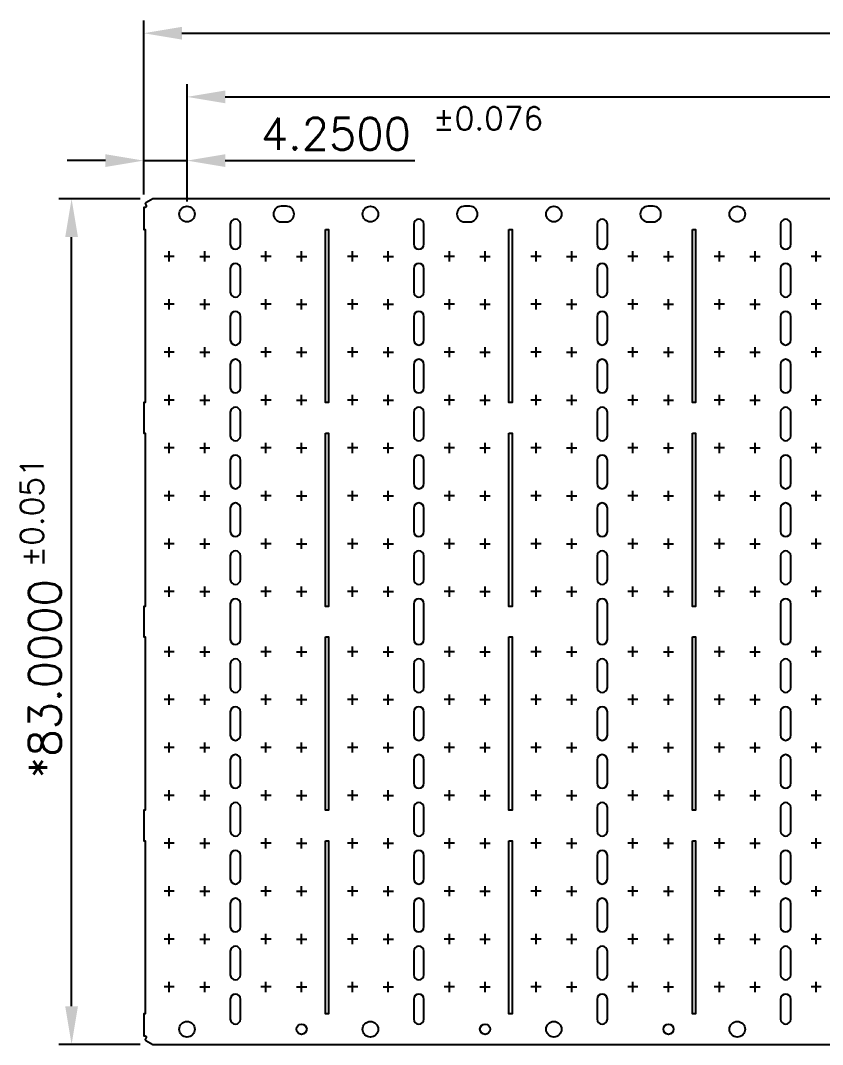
# Model space of a CAD drawing. Extents: x -367 to -120, y -452 to -104.
# Drawn here: x -367.5 to -304.5, y -445.4 to -365 of the extents above; entities that cross this region are included whole.
import ezdxf
from ezdxf.lldxf.tags import DXFTag

# ---------------------------------------------------------------- set-up
doc = ezdxf.new("R2010")
doc.units = 0
doc.header["$LTSCALE"] = 8
doc.header["$MEASUREMENT"] = 0
for name, color, linetype in [('CEN', 1, 'CENTER'), ('COIN-LINE', 4, 'CONTINUOUS'), ('DIM', 5, 'CONTINUOUS')]:
    doc.layers.add(name, color=color, linetype=linetype)
doc.styles.add('SIMPLEX', font='SIMPLEX', dxfattribs={"height": 2.5})
tags = doc.linetypes.add('CENTER', pattern=[2, 1.25, -0.25, 0.25, -0.25]).pattern_tags.tags
tags[10:11] = [DXFTag(74, 4), DXFTag(75, 0), DXFTag(340, '0'), DXFTag(46, 1.0), DXFTag(50, 0.0), DXFTag(44, 0.0), DXFTag(45, 0.0)]
tags[8:9] = [DXFTag(74, 4), DXFTag(75, 0), DXFTag(340, '0'), DXFTag(46, 1.0), DXFTag(50, 0.0), DXFTag(44, 0.0), DXFTag(45, 0.0)]
tags[6:7] = [DXFTag(74, 4), DXFTag(75, 0), DXFTag(340, '0'), DXFTag(46, 1.0), DXFTag(50, 0.0), DXFTag(44, 0.0), DXFTag(45, 0.0)]
tags[4:5] = [DXFTag(74, 4), DXFTag(75, 0), DXFTag(340, '0'), DXFTag(46, 1.0), DXFTag(50, 0.0), DXFTag(44, 0.0), DXFTag(45, 0.0)]

msp = doc.modelspace()

# ---------------------------------------------------------------- linework, layer by layer
at = {"layer": 'CEN'}
for p, q in [((-355.816, -383.941), (-355.816, -383.141)), ((-353.016, -383.941), (-353.016, -383.141)), ((-348.216, -383.941), (-348.216, -383.141)), ((-345.416, -383.941), (-345.416, -383.141)), ((-341.416, -383.941), (-341.416, -383.141)), ((-338.616, -383.941), (-338.616, -383.141)), ((-333.816, -383.941), (-333.816, -383.141)), ((-331.016, -383.941), (-331.016, -383.141)), ((-327.016, -383.941), (-327.016, -383.141)), ((-324.216, -383.941), (-324.216, -383.141)), ((-319.416, -383.941), (-319.416, -383.141)), ((-316.616, -383.941), (-316.616, -383.141)), ((-312.616, -383.941), (-312.616, -383.141)), ((-309.816, -383.941), (-309.816, -383.141)), ((-305.016, -383.941), (-305.016, -383.141)), ((-355.416, -383.541), (-356.216, -383.541)), ((-353.416, -383.541), (-352.616, -383.541)), ((-347.816, -383.541), (-348.616, -383.541)), ((-345.816, -383.541), (-345.016, -383.541)), ((-341.016, -383.541), (-341.816, -383.541)), ((-339.016, -383.541), (-338.216, -383.541)), ((-333.416, -383.541), (-334.216, -383.541)), ((-331.416, -383.541), (-330.616, -383.541)), ((-326.616, -383.541), (-327.416, -383.541)), ((-324.616, -383.541), (-323.816, -383.541)), ((-319.016, -383.541), (-319.816, -383.541)), ((-317.016, -383.541), (-316.216, -383.541)), ((-312.216, -383.541), (-313.016, -383.541)), ((-310.216, -383.541), (-309.416, -383.541)), ((-304.616, -383.541), (-305.416, -383.541)), ((-355.416, -387.301), (-356.216, -387.301)), ((-355.816, -387.701), (-355.816, -386.901)), ((-353.416, -387.301), (-352.616, -387.301)), ((-353.016, -387.701), (-353.016, -386.901)), ((-347.816, -387.301), (-348.616, -387.301)), ((-348.216, -387.701), (-348.216, -386.901)), ((-345.816, -387.301), (-345.016, -387.301)), ((-345.416, -387.701), (-345.416, -386.901)), ((-341.016, -387.301), (-341.816, -387.301)), ((-341.416, -387.701), (-341.416, -386.901)), ((-339.016, -387.301), (-338.216, -387.301)), ((-338.616, -387.701), (-338.616, -386.901)), ((-333.416, -387.301), (-334.216, -387.301)), ((-333.816, -387.701), (-333.816, -386.901)), ((-331.416, -387.301), (-330.616, -387.301)), ((-331.016, -387.701), (-331.016, -386.901)), ((-326.616, -387.301), (-327.416, -387.301)), ((-327.016, -387.701), (-327.016, -386.901)), ((-324.616, -387.301), (-323.816, -387.301)), ((-324.216, -387.701), (-324.216, -386.901)), ((-319.016, -387.301), (-319.816, -387.301)), ((-319.416, -387.701), (-319.416, -386.901)), ((-317.016, -387.301), (-316.216, -387.301)), ((-316.616, -387.701), (-316.616, -386.901)), ((-312.216, -387.301), (-313.016, -387.301)), ((-312.616, -387.701), (-312.616, -386.901)), ((-310.216, -387.301), (-309.416, -387.301)), ((-309.816, -387.701), (-309.816, -386.901)), ((-304.616, -387.301), (-305.416, -387.301)), ((-305.016, -387.701), (-305.016, -386.901)), ((-355.816, -391.461), (-355.816, -390.661)), ((-353.016, -391.461), (-353.016, -390.661)), ((-348.216, -391.461), (-348.216, -390.661)), ((-345.416, -391.461), (-345.416, -390.661)), ((-341.416, -391.461), (-341.416, -390.661)), ((-338.616, -391.461), (-338.616, -390.661)), ((-333.816, -391.461), (-333.816, -390.661)), ((-331.016, -391.461), (-331.016, -390.661)), ((-327.016, -391.461), (-327.016, -390.661)), ((-324.216, -391.461), (-324.216, -390.661)), ((-319.416, -391.461), (-319.416, -390.661)), ((-316.616, -391.461), (-316.616, -390.661)), ((-312.616, -391.461), (-312.616, -390.661)), ((-309.816, -391.461), (-309.816, -390.661)), ((-305.016, -391.461), (-305.016, -390.661)), ((-355.416, -391.061), (-356.216, -391.061)), ((-353.416, -391.061), (-352.616, -391.061)), ((-347.816, -391.061), (-348.616, -391.061)), ((-345.816, -391.061), (-345.016, -391.061)), ((-341.016, -391.061), (-341.816, -391.061)), ((-339.016, -391.061), (-338.216, -391.061)), ((-333.416, -391.061), (-334.216, -391.061)), ((-331.416, -391.061), (-330.616, -391.061)), ((-326.616, -391.061), (-327.416, -391.061)), ((-324.616, -391.061), (-323.816, -391.061)), ((-319.016, -391.061), (-319.816, -391.061)), ((-317.016, -391.061), (-316.216, -391.061)), ((-312.216, -391.061), (-313.016, -391.061)), ((-310.216, -391.061), (-309.416, -391.061)), ((-304.616, -391.061), (-305.416, -391.061)), ((-355.816, -395.221), (-355.816, -394.421)), ((-353.016, -395.221), (-353.016, -394.421)), ((-348.216, -395.221), (-348.216, -394.421)), ((-345.416, -395.221), (-345.416, -394.421)), ((-341.416, -395.221), (-341.416, -394.421)), ((-338.616, -395.221), (-338.616, -394.421)), ((-333.816, -395.221), (-333.816, -394.421)), ((-331.016, -395.221), (-331.016, -394.421)), ((-327.016, -395.221), (-327.016, -394.421)), ((-324.216, -395.221), (-324.216, -394.421)), ((-319.416, -395.221), (-319.416, -394.421)), ((-316.616, -395.221), (-316.616, -394.421)), ((-312.616, -395.221), (-312.616, -394.421)), ((-309.816, -395.221), (-309.816, -394.421)), ((-305.016, -395.221), (-305.016, -394.421)), ((-355.416, -394.821), (-356.216, -394.821)), ((-353.416, -394.821), (-352.616, -394.821)), ((-347.816, -394.821), (-348.616, -394.821)), ((-345.816, -394.821), (-345.016, -394.821)), ((-341.016, -394.821), (-341.816, -394.821)), ((-339.016, -394.821), (-338.216, -394.821)), ((-333.416, -394.821), (-334.216, -394.821)), ((-331.416, -394.821), (-330.616, -394.821)), ((-326.616, -394.821), (-327.416, -394.821)), ((-324.616, -394.821), (-323.816, -394.821)), ((-319.016, -394.821), (-319.816, -394.821)), ((-317.016, -394.821), (-316.216, -394.821)), ((-312.216, -394.821), (-313.016, -394.821)), ((-310.216, -394.821), (-309.416, -394.821)), ((-304.616, -394.821), (-305.416, -394.821)), ((-355.416, -398.581), (-356.216, -398.581)), ((-355.816, -398.981), (-355.816, -398.181)), ((-353.416, -398.581), (-352.616, -398.581)), ((-353.016, -398.981), (-353.016, -398.181)), ((-347.816, -398.581), (-348.616, -398.581)), ((-348.216, -398.981), (-348.216, -398.181)), ((-345.816, -398.581), (-345.016, -398.581)), ((-345.416, -398.981), (-345.416, -398.181)), ((-341.016, -398.581), (-341.816, -398.581)), ((-341.416, -398.981), (-341.416, -398.181)), ((-339.016, -398.581), (-338.216, -398.581)), ((-338.616, -398.981), (-338.616, -398.181)), ((-333.416, -398.581), (-334.216, -398.581)), ((-333.816, -398.981), (-333.816, -398.181)), ((-331.416, -398.581), (-330.616, -398.581)), ((-331.016, -398.981), (-331.016, -398.181)), ((-326.616, -398.581), (-327.416, -398.581)), ((-327.016, -398.981), (-327.016, -398.181)), ((-324.616, -398.581), (-323.816, -398.581)), ((-324.216, -398.981), (-324.216, -398.181)), ((-319.016, -398.581), (-319.816, -398.581)), ((-319.416, -398.981), (-319.416, -398.181)), ((-317.016, -398.581), (-316.216, -398.581)), ((-316.616, -398.981), (-316.616, -398.181)), ((-312.216, -398.581), (-313.016, -398.581)), ((-312.616, -398.981), (-312.616, -398.181)), ((-310.216, -398.581), (-309.416, -398.581)), ((-309.816, -398.981), (-309.816, -398.181)), ((-304.616, -398.581), (-305.416, -398.581)), ((-305.016, -398.981), (-305.016, -398.181)), ((-355.816, -402.741), (-355.816, -401.941)), ((-353.016, -402.741), (-353.016, -401.941)), ((-348.216, -402.741), (-348.216, -401.941)), ((-345.416, -402.741), (-345.416, -401.941)), ((-341.416, -402.741), (-341.416, -401.941)), ((-338.616, -402.741), (-338.616, -401.941)), ((-333.816, -402.741), (-333.816, -401.941)), ((-331.016, -402.741), (-331.016, -401.941)), ((-327.016, -402.741), (-327.016, -401.941)), ((-324.216, -402.741), (-324.216, -401.941)), ((-319.416, -402.741), (-319.416, -401.941)), ((-316.616, -402.741), (-316.616, -401.941)), ((-312.616, -402.741), (-312.616, -401.941)), ((-309.816, -402.741), (-309.816, -401.941)), ((-305.016, -402.741), (-305.016, -401.941)), ((-355.416, -402.341), (-356.216, -402.341)), ((-353.416, -402.341), (-352.616, -402.341)), ((-347.816, -402.341), (-348.616, -402.341)), ((-345.816, -402.341), (-345.016, -402.341)), ((-341.016, -402.341), (-341.816, -402.341)), ((-339.016, -402.341), (-338.216, -402.341)), ((-333.416, -402.341), (-334.216, -402.341)), ((-331.416, -402.341), (-330.616, -402.341)), ((-326.616, -402.341), (-327.416, -402.341)), ((-324.616, -402.341), (-323.816, -402.341)), ((-319.016, -402.341), (-319.816, -402.341)), ((-317.016, -402.341), (-316.216, -402.341)), ((-312.216, -402.341), (-313.016, -402.341)), ((-310.216, -402.341), (-309.416, -402.341)), ((-304.616, -402.341), (-305.416, -402.341)), ((-355.816, -406.501), (-355.816, -405.701)), ((-353.016, -406.501), (-353.016, -405.701)), ((-348.216, -406.501), (-348.216, -405.701)), ((-345.416, -406.501), (-345.416, -405.701)), ((-341.416, -406.501), (-341.416, -405.701)), ((-338.616, -406.501), (-338.616, -405.701)), ((-333.816, -406.501), (-333.816, -405.701)), ((-331.016, -406.501), (-331.016, -405.701)), ((-327.016, -406.501), (-327.016, -405.701)), ((-324.216, -406.501), (-324.216, -405.701)), ((-319.416, -406.501), (-319.416, -405.701)), ((-316.616, -406.501), (-316.616, -405.701)), ((-312.616, -406.501), (-312.616, -405.701)), ((-309.816, -406.501), (-309.816, -405.701)), ((-305.016, -406.501), (-305.016, -405.701)), ((-355.416, -406.101), (-356.216, -406.101)), ((-353.416, -406.101), (-352.616, -406.101)), ((-347.816, -406.101), (-348.616, -406.101)), ((-345.816, -406.101), (-345.016, -406.101)), ((-341.016, -406.101), (-341.816, -406.101)), ((-339.016, -406.101), (-338.216, -406.101)), ((-333.416, -406.101), (-334.216, -406.101)), ((-331.416, -406.101), (-330.616, -406.101)), ((-326.616, -406.101), (-327.416, -406.101)), ((-324.616, -406.101), (-323.816, -406.101)), ((-319.016, -406.101), (-319.816, -406.101)), ((-317.016, -406.101), (-316.216, -406.101)), ((-312.216, -406.101), (-313.016, -406.101)), ((-310.216, -406.101), (-309.416, -406.101)), ((-304.616, -406.101), (-305.416, -406.101)), ((-355.416, -409.861), (-356.216, -409.861)), ((-355.816, -410.261), (-355.816, -409.461)), ((-353.416, -409.861), (-352.616, -409.861)), ((-353.016, -410.261), (-353.016, -409.461)), ((-347.816, -409.861), (-348.616, -409.861)), ((-348.216, -410.261), (-348.216, -409.461)), ((-345.816, -409.861), (-345.016, -409.861)), ((-345.416, -410.261), (-345.416, -409.461)), ((-341.016, -409.861), (-341.816, -409.861)), ((-341.416, -410.261), (-341.416, -409.461)), ((-339.016, -409.861), (-338.216, -409.861)), ((-338.616, -410.261), (-338.616, -409.461)), ((-333.416, -409.861), (-334.216, -409.861)), ((-333.816, -410.261), (-333.816, -409.461)), ((-331.416, -409.861), (-330.616, -409.861)), ((-331.016, -410.261), (-331.016, -409.461)), ((-326.616, -409.861), (-327.416, -409.861)), ((-327.016, -410.261), (-327.016, -409.461)), ((-324.616, -409.861), (-323.816, -409.861)), ((-324.216, -410.261), (-324.216, -409.461)), ((-319.016, -409.861), (-319.816, -409.861)), ((-319.416, -410.261), (-319.416, -409.461)), ((-317.016, -409.861), (-316.216, -409.861)), ((-316.616, -410.261), (-316.616, -409.461)), ((-312.216, -409.861), (-313.016, -409.861)), ((-312.616, -410.261), (-312.616, -409.461)), ((-310.216, -409.861), (-309.416, -409.861)), ((-309.816, -410.261), (-309.816, -409.461)), ((-304.616, -409.861), (-305.416, -409.861)), ((-305.016, -410.261), (-305.016, -409.461)), ((-355.416, -414.581), (-356.216, -414.581)), ((-355.816, -414.981), (-355.816, -414.181)), ((-353.416, -414.581), (-352.616, -414.581)), ((-353.016, -414.981), (-353.016, -414.181)), ((-347.816, -414.581), (-348.616, -414.581)), ((-348.216, -414.981), (-348.216, -414.181)), ((-345.816, -414.581), (-345.016, -414.581)), ((-345.416, -414.981), (-345.416, -414.181)), ((-341.016, -414.581), (-341.816, -414.581)), ((-341.416, -414.981), (-341.416, -414.181)), ((-339.016, -414.581), (-338.216, -414.581)), ((-338.616, -414.981), (-338.616, -414.181)), ((-333.416, -414.581), (-334.216, -414.581)), ((-333.816, -414.981), (-333.816, -414.181)), ((-331.416, -414.581), (-330.616, -414.581)), ((-331.016, -414.981), (-331.016, -414.181)), ((-326.616, -414.581), (-327.416, -414.581)), ((-327.016, -414.981), (-327.016, -414.181)), ((-324.616, -414.581), (-323.816, -414.581)), ((-324.216, -414.981), (-324.216, -414.181)), ((-319.016, -414.581), (-319.816, -414.581)), ((-319.416, -414.981), (-319.416, -414.181)), ((-317.016, -414.581), (-316.216, -414.581)), ((-316.616, -414.981), (-316.616, -414.181)), ((-312.216, -414.581), (-313.016, -414.581)), ((-312.616, -414.981), (-312.616, -414.181)), ((-310.216, -414.581), (-309.416, -414.581)), ((-309.816, -414.981), (-309.816, -414.181)), ((-304.616, -414.581), (-305.416, -414.581)), ((-305.016, -414.981), (-305.016, -414.181)), ((-355.816, -418.741), (-355.816, -417.941)), ((-353.016, -418.741), (-353.016, -417.941)), ((-348.216, -418.741), (-348.216, -417.941)), ((-345.416, -418.741), (-345.416, -417.941)), ((-341.416, -418.741), (-341.416, -417.941)), ((-338.616, -418.741), (-338.616, -417.941)), ((-333.816, -418.741), (-333.816, -417.941)), ((-331.016, -418.741), (-331.016, -417.941)), ((-327.016, -418.741), (-327.016, -417.941)), ((-324.216, -418.741), (-324.216, -417.941)), ((-319.416, -418.741), (-319.416, -417.941)), ((-316.616, -418.741), (-316.616, -417.941)), ((-312.616, -418.741), (-312.616, -417.941)), ((-309.816, -418.741), (-309.816, -417.941)), ((-305.016, -418.741), (-305.016, -417.941)), ((-355.416, -418.341), (-356.216, -418.341)), ((-353.416, -418.341), (-352.616, -418.341)), ((-347.816, -418.341), (-348.616, -418.341)), ((-345.816, -418.341), (-345.016, -418.341)), ((-341.016, -418.341), (-341.816, -418.341)), ((-339.016, -418.341), (-338.216, -418.341)), ((-333.416, -418.341), (-334.216, -418.341)), ((-331.416, -418.341), (-330.616, -418.341)), ((-326.616, -418.341), (-327.416, -418.341)), ((-324.616, -418.341), (-323.816, -418.341)), ((-319.016, -418.341), (-319.816, -418.341)), ((-317.016, -418.341), (-316.216, -418.341)), ((-312.216, -418.341), (-313.016, -418.341)), ((-310.216, -418.341), (-309.416, -418.341)), ((-304.616, -418.341), (-305.416, -418.341)), ((-355.816, -422.501), (-355.816, -421.701)), ((-353.016, -422.501), (-353.016, -421.701)), ((-348.216, -422.501), (-348.216, -421.701)), ((-345.416, -422.501), (-345.416, -421.701)), ((-341.416, -422.501), (-341.416, -421.701)), ((-338.616, -422.501), (-338.616, -421.701)), ((-333.816, -422.501), (-333.816, -421.701)), ((-331.016, -422.501), (-331.016, -421.701)), ((-327.016, -422.501), (-327.016, -421.701)), ((-324.216, -422.501), (-324.216, -421.701)), ((-319.416, -422.501), (-319.416, -421.701)), ((-316.616, -422.501), (-316.616, -421.701)), ((-312.616, -422.501), (-312.616, -421.701)), ((-309.816, -422.501), (-309.816, -421.701)), ((-305.016, -422.501), (-305.016, -421.701)), ((-355.416, -422.101), (-356.216, -422.101)), ((-353.416, -422.101), (-352.616, -422.101)), ((-347.816, -422.101), (-348.616, -422.101)), ((-345.816, -422.101), (-345.016, -422.101)), ((-341.016, -422.101), (-341.816, -422.101)), ((-339.016, -422.101), (-338.216, -422.101)), ((-333.416, -422.101), (-334.216, -422.101)), ((-331.416, -422.101), (-330.616, -422.101)), ((-326.616, -422.101), (-327.416, -422.101)), ((-324.616, -422.101), (-323.816, -422.101)), ((-319.016, -422.101), (-319.816, -422.101)), ((-317.016, -422.101), (-316.216, -422.101)), ((-312.216, -422.101), (-313.016, -422.101)), ((-310.216, -422.101), (-309.416, -422.101)), ((-304.616, -422.101), (-305.416, -422.101)), ((-355.416, -425.861), (-356.216, -425.861)), ((-355.816, -426.261), (-355.816, -425.461)), ((-353.416, -425.861), (-352.616, -425.861)), ((-353.016, -426.261), (-353.016, -425.461)), ((-347.816, -425.861), (-348.616, -425.861)), ((-348.216, -426.261), (-348.216, -425.461)), ((-345.816, -425.861), (-345.016, -425.861)), ((-345.416, -426.261), (-345.416, -425.461)), ((-341.016, -425.861), (-341.816, -425.861)), ((-341.416, -426.261), (-341.416, -425.461)), ((-339.016, -425.861), (-338.216, -425.861)), ((-338.616, -426.261), (-338.616, -425.461)), ((-333.416, -425.861), (-334.216, -425.861)), ((-333.816, -426.261), (-333.816, -425.461)), ((-331.416, -425.861), (-330.616, -425.861)), ((-331.016, -426.261), (-331.016, -425.461)), ((-326.616, -425.861), (-327.416, -425.861)), ((-327.016, -426.261), (-327.016, -425.461)), ((-324.616, -425.861), (-323.816, -425.861)), ((-324.216, -426.261), (-324.216, -425.461)), ((-319.016, -425.861), (-319.816, -425.861)), ((-319.416, -426.261), (-319.416, -425.461)), ((-317.016, -425.861), (-316.216, -425.861)), ((-316.616, -426.261), (-316.616, -425.461)), ((-312.216, -425.861), (-313.016, -425.861)), ((-312.616, -426.261), (-312.616, -425.461)), ((-310.216, -425.861), (-309.416, -425.861)), ((-309.816, -426.261), (-309.816, -425.461)), ((-304.616, -425.861), (-305.416, -425.861)), ((-305.016, -426.261), (-305.016, -425.461)), ((-355.816, -430.021), (-355.816, -429.221)), ((-353.016, -430.021), (-353.016, -429.221)), ((-348.216, -430.021), (-348.216, -429.221)), ((-345.416, -430.021), (-345.416, -429.221)), ((-341.416, -430.021), (-341.416, -429.221)), ((-338.616, -430.021), (-338.616, -429.221)), ((-333.816, -430.021), (-333.816, -429.221)), ((-331.016, -430.021), (-331.016, -429.221)), ((-327.016, -430.021), (-327.016, -429.221)), ((-324.216, -430.021), (-324.216, -429.221)), ((-319.416, -430.021), (-319.416, -429.221)), ((-316.616, -430.021), (-316.616, -429.221)), ((-312.616, -430.021), (-312.616, -429.221)), ((-309.816, -430.021), (-309.816, -429.221)), ((-305.016, -430.021), (-305.016, -429.221)), ((-355.416, -429.621), (-356.216, -429.621)), ((-353.416, -429.621), (-352.616, -429.621)), ((-347.816, -429.621), (-348.616, -429.621)), ((-345.816, -429.621), (-345.016, -429.621)), ((-341.016, -429.621), (-341.816, -429.621)), ((-339.016, -429.621), (-338.216, -429.621)), ((-333.416, -429.621), (-334.216, -429.621)), ((-331.416, -429.621), (-330.616, -429.621)), ((-326.616, -429.621), (-327.416, -429.621)), ((-324.616, -429.621), (-323.816, -429.621)), ((-319.016, -429.621), (-319.816, -429.621)), ((-317.016, -429.621), (-316.216, -429.621)), ((-312.216, -429.621), (-313.016, -429.621)), ((-310.216, -429.621), (-309.416, -429.621)), ((-304.616, -429.621), (-305.416, -429.621)), ((-355.816, -433.781), (-355.816, -432.981)), ((-353.016, -433.781), (-353.016, -432.981)), ((-348.216, -433.781), (-348.216, -432.981)), ((-345.416, -433.781), (-345.416, -432.981)), ((-341.416, -433.781), (-341.416, -432.981)), ((-338.616, -433.781), (-338.616, -432.981)), ((-333.816, -433.781), (-333.816, -432.981)), ((-331.016, -433.781), (-331.016, -432.981)), ((-327.016, -433.781), (-327.016, -432.981)), ((-324.216, -433.781), (-324.216, -432.981)), ((-319.416, -433.781), (-319.416, -432.981)), ((-316.616, -433.781), (-316.616, -432.981)), ((-312.616, -433.781), (-312.616, -432.981)), ((-309.816, -433.781), (-309.816, -432.981)), ((-305.016, -433.781), (-305.016, -432.981)), ((-355.416, -433.381), (-356.216, -433.381)), ((-353.416, -433.381), (-352.616, -433.381)), ((-347.816, -433.381), (-348.616, -433.381)), ((-345.816, -433.381), (-345.016, -433.381)), ((-341.016, -433.381), (-341.816, -433.381)), ((-339.016, -433.381), (-338.216, -433.381)), ((-333.416, -433.381), (-334.216, -433.381)), ((-331.416, -433.381), (-330.616, -433.381)), ((-326.616, -433.381), (-327.416, -433.381)), ((-324.616, -433.381), (-323.816, -433.381)), ((-319.016, -433.381), (-319.816, -433.381)), ((-317.016, -433.381), (-316.216, -433.381)), ((-312.216, -433.381), (-313.016, -433.381)), ((-310.216, -433.381), (-309.416, -433.381)), ((-304.616, -433.381), (-305.416, -433.381)), ((-355.416, -437.141), (-356.216, -437.141)), ((-355.816, -437.541), (-355.816, -436.741)), ((-353.416, -437.141), (-352.616, -437.141)), ((-353.016, -437.541), (-353.016, -436.741)), ((-347.816, -437.141), (-348.616, -437.141)), ((-348.216, -437.541), (-348.216, -436.741)), ((-345.816, -437.141), (-345.016, -437.141)), ((-345.416, -437.541), (-345.416, -436.741)), ((-341.016, -437.141), (-341.816, -437.141)), ((-341.416, -437.541), (-341.416, -436.741)), ((-339.016, -437.141), (-338.216, -437.141)), ((-338.616, -437.541), (-338.616, -436.741)), ((-333.416, -437.141), (-334.216, -437.141)), ((-333.816, -437.541), (-333.816, -436.741)), ((-331.416, -437.141), (-330.616, -437.141)), ((-331.016, -437.541), (-331.016, -436.741)), ((-326.616, -437.141), (-327.416, -437.141)), ((-327.016, -437.541), (-327.016, -436.741)), ((-324.616, -437.141), (-323.816, -437.141)), ((-324.216, -437.541), (-324.216, -436.741)), ((-319.016, -437.141), (-319.816, -437.141)), ((-319.416, -437.541), (-319.416, -436.741)), ((-317.016, -437.141), (-316.216, -437.141)), ((-316.616, -437.541), (-316.616, -436.741)), ((-312.216, -437.141), (-313.016, -437.141)), ((-312.616, -437.541), (-312.616, -436.741)), ((-310.216, -437.141), (-309.416, -437.141)), ((-309.816, -437.541), (-309.816, -436.741)), ((-304.616, -437.141), (-305.416, -437.141)), ((-305.016, -437.541), (-305.016, -436.741)), ((-355.816, -441.301), (-355.816, -440.501)), ((-353.016, -441.301), (-353.016, -440.501)), ((-348.216, -441.301), (-348.216, -440.501)), ((-345.416, -441.301), (-345.416, -440.501)), ((-341.416, -441.301), (-341.416, -440.501)), ((-338.616, -441.301), (-338.616, -440.501)), ((-333.816, -441.301), (-333.816, -440.501)), ((-331.016, -441.301), (-331.016, -440.501)), ((-327.016, -441.301), (-327.016, -440.501)), ((-324.216, -441.301), (-324.216, -440.501)), ((-319.416, -441.301), (-319.416, -440.501)), ((-316.616, -441.301), (-316.616, -440.501)), ((-312.616, -441.301), (-312.616, -440.501)), ((-309.816, -441.301), (-309.816, -440.501)), ((-305.016, -441.301), (-305.016, -440.501)), ((-355.416, -440.901), (-356.216, -440.901)), ((-353.416, -440.901), (-352.616, -440.901)), ((-347.816, -440.901), (-348.616, -440.901)), ((-345.816, -440.901), (-345.016, -440.901)), ((-341.016, -440.901), (-341.816, -440.901)), ((-339.016, -440.901), (-338.216, -440.901)), ((-333.416, -440.901), (-334.216, -440.901)), ((-331.416, -440.901), (-330.616, -440.901)), ((-326.616, -440.901), (-327.416, -440.901)), ((-324.616, -440.901), (-323.816, -440.901)), ((-319.016, -440.901), (-319.816, -440.901)), ((-317.016, -440.901), (-316.216, -440.901)), ((-312.216, -440.901), (-313.016, -440.901)), ((-310.216, -440.901), (-309.416, -440.901)), ((-304.616, -440.901), (-305.416, -440.901))]:
    msp.add_line(p, q, dxfattribs=at)
at = {"layer": 'COIN-LINE'}
msp.add_lwpolyline([(-142.527, -379.021), (-357.105, -379.021), (-357.654, -379.338, 0.445944), (-357.679, -379.454), (-357.628, -379.564, -0.613622), (-357.693, -379.691), (-357.816, -379.691), (-357.816, -381.421), (-357.696, -381.421), (-357.696, -395.021), (-357.816, -395.021), (-357.816, -397.421), (-357.696, -397.421), (-357.696, -411.021), (-357.816, -411.021), (-357.816, -413.421), (-357.696, -413.421), (-357.696, -427.021), (-357.816, -427.021), (-357.816, -429.421), (-357.696, -429.421), (-357.696, -443.021), (-357.816, -443.021), (-357.816, -444.75), (-357.693, -444.75, -0.613622), (-357.628, -444.877), (-357.679, -444.987, 0.445944), (-357.654, -445.103), (-357.105, -445.421), (-142.527, -445.421)], format="xyb", dxfattribs=at)
for points in [[(-347.019, -380.83), (-346.613, -380.83, 1), (-346.613, -379.611), (-347.019, -379.611, 1)], [(-332.619, -380.83), (-332.213, -380.83, 1), (-332.213, -379.611), (-332.619, -379.611, 1)], [(-318.219, -380.83), (-317.813, -380.83, 1), (-317.813, -379.611), (-318.219, -379.611, 1)], [(-351.016, -382.581, 1), (-350.216, -382.581), (-350.216, -381.021, 1), (-351.016, -381.021)], [(-336.616, -382.581, 1), (-335.816, -382.581), (-335.816, -381.021, 1), (-336.616, -381.021)], [(-322.216, -382.581, 1), (-321.416, -382.581), (-321.416, -381.021, 1), (-322.216, -381.021)], [(-307.816, -382.581, 1), (-307.016, -382.581), (-307.016, -381.021, 1), (-307.816, -381.021)], [(-351.016, -386.341, 1), (-350.216, -386.341), (-350.216, -384.501, 1), (-351.016, -384.501)], [(-336.616, -386.341, 1), (-335.816, -386.341), (-335.816, -384.501, 1), (-336.616, -384.501)], [(-322.216, -386.341, 1), (-321.416, -386.341), (-321.416, -384.501, 1), (-322.216, -384.501)], [(-307.816, -386.341, 1), (-307.016, -386.341), (-307.016, -384.501, 1), (-307.816, -384.501)], [(-351.016, -390.101, 1), (-350.216, -390.101), (-350.216, -388.261, 1), (-351.016, -388.261)], [(-336.616, -390.101, 1), (-335.816, -390.101), (-335.816, -388.261, 1), (-336.616, -388.261)], [(-322.216, -390.101, 1), (-321.416, -390.101), (-321.416, -388.261, 1), (-322.216, -388.261)], [(-307.816, -390.101, 1), (-307.016, -390.101), (-307.016, -388.261, 1), (-307.816, -388.261)], [(-351.016, -393.861, 1), (-350.216, -393.861), (-350.216, -392.021, 1), (-351.016, -392.021)], [(-336.616, -393.861, 1), (-335.816, -393.861), (-335.816, -392.021, 1), (-336.616, -392.021)], [(-322.216, -393.861, 1), (-321.416, -393.861), (-321.416, -392.021, 1), (-322.216, -392.021)], [(-307.816, -393.861, 1), (-307.016, -393.861), (-307.016, -392.021, 1), (-307.816, -392.021)], [(-351.016, -397.621, 1), (-350.216, -397.621), (-350.216, -395.781, 1), (-351.016, -395.781)], [(-336.616, -397.621, 1), (-335.816, -397.621), (-335.816, -395.781, 1), (-336.616, -395.781)], [(-322.216, -397.621, 1), (-321.416, -397.621), (-321.416, -395.781, 1), (-322.216, -395.781)], [(-307.816, -397.621, 1), (-307.016, -397.621), (-307.016, -395.781, 1), (-307.816, -395.781)], [(-351.016, -401.381, 1), (-350.216, -401.381), (-350.216, -399.541, 1), (-351.016, -399.541)], [(-336.616, -401.381, 1), (-335.816, -401.381), (-335.816, -399.541, 1), (-336.616, -399.541)], [(-322.216, -401.381, 1), (-321.416, -401.381), (-321.416, -399.541, 1), (-322.216, -399.541)], [(-307.816, -401.381, 1), (-307.016, -401.381), (-307.016, -399.541, 1), (-307.816, -399.541)], [(-351.016, -405.141, 1), (-350.216, -405.141), (-350.216, -403.301, 1), (-351.016, -403.301)], [(-336.616, -405.141, 1), (-335.816, -405.141), (-335.816, -403.301, 1), (-336.616, -403.301)], [(-322.216, -405.141, 1), (-321.416, -405.141), (-321.416, -403.301, 1), (-322.216, -403.301)], [(-307.816, -405.141, 1), (-307.016, -405.141), (-307.016, -403.301, 1), (-307.816, -403.301)], [(-351.016, -408.901, 1), (-350.216, -408.901), (-350.216, -407.061, 1), (-351.016, -407.061)], [(-336.616, -408.901, 1), (-335.816, -408.901), (-335.816, -407.061, 1), (-336.616, -407.061)], [(-322.216, -408.901, 1), (-321.416, -408.901), (-321.416, -407.061, 1), (-322.216, -407.061)], [(-307.816, -408.901, 1), (-307.016, -408.901), (-307.016, -407.061, 1), (-307.816, -407.061)], [(-351.016, -413.621, 1), (-350.216, -413.621), (-350.216, -410.821, 1), (-351.016, -410.821)], [(-336.616, -413.621, 1), (-335.816, -413.621), (-335.816, -410.821, 1), (-336.616, -410.821)], [(-322.216, -413.621, 1), (-321.416, -413.621), (-321.416, -410.821, 1), (-322.216, -410.821)], [(-307.816, -413.621, 1), (-307.016, -413.621), (-307.016, -410.821, 1), (-307.816, -410.821)], [(-351.016, -417.381, 1), (-350.216, -417.381), (-350.216, -415.541, 1), (-351.016, -415.541)], [(-336.616, -417.381, 1), (-335.816, -417.381), (-335.816, -415.541, 1), (-336.616, -415.541)], [(-322.216, -417.381, 1), (-321.416, -417.381), (-321.416, -415.541, 1), (-322.216, -415.541)], [(-307.816, -417.381, 1), (-307.016, -417.381), (-307.016, -415.541, 1), (-307.816, -415.541)], [(-351.016, -421.141, 1), (-350.216, -421.141), (-350.216, -419.301, 1), (-351.016, -419.301)], [(-336.616, -421.141, 1), (-335.816, -421.141), (-335.816, -419.301, 1), (-336.616, -419.301)], [(-322.216, -421.141, 1), (-321.416, -421.141), (-321.416, -419.301, 1), (-322.216, -419.301)], [(-307.816, -421.141, 1), (-307.016, -421.141), (-307.016, -419.301, 1), (-307.816, -419.301)], [(-351.016, -424.901, 1), (-350.216, -424.901), (-350.216, -423.061, 1), (-351.016, -423.061)], [(-336.616, -424.901, 1), (-335.816, -424.901), (-335.816, -423.061, 1), (-336.616, -423.061)], [(-322.216, -424.901, 1), (-321.416, -424.901), (-321.416, -423.061, 1), (-322.216, -423.061)], [(-307.816, -424.901, 1), (-307.016, -424.901), (-307.016, -423.061, 1), (-307.816, -423.061)], [(-351.016, -428.661, 1), (-350.216, -428.661), (-350.216, -426.821, 1), (-351.016, -426.821)], [(-336.616, -428.661, 1), (-335.816, -428.661), (-335.816, -426.821, 1), (-336.616, -426.821)], [(-322.216, -428.661, 1), (-321.416, -428.661), (-321.416, -426.821, 1), (-322.216, -426.821)], [(-307.816, -428.661, 1), (-307.016, -428.661), (-307.016, -426.821, 1), (-307.816, -426.821)], [(-351.016, -432.421, 1), (-350.216, -432.421), (-350.216, -430.581, 1), (-351.016, -430.581)], [(-336.616, -432.421, 1), (-335.816, -432.421), (-335.816, -430.581, 1), (-336.616, -430.581)], [(-322.216, -432.421, 1), (-321.416, -432.421), (-321.416, -430.581, 1), (-322.216, -430.581)], [(-307.816, -432.421, 1), (-307.016, -432.421), (-307.016, -430.581, 1), (-307.816, -430.581)], [(-351.016, -436.181, 1), (-350.216, -436.181), (-350.216, -434.341, 1), (-351.016, -434.341)], [(-336.616, -436.181, 1), (-335.816, -436.181), (-335.816, -434.341, 1), (-336.616, -434.341)], [(-322.216, -436.181, 1), (-321.416, -436.181), (-321.416, -434.341, 1), (-322.216, -434.341)], [(-307.816, -436.181, 1), (-307.016, -436.181), (-307.016, -434.341, 1), (-307.816, -434.341)], [(-351.016, -439.941, 1), (-350.216, -439.941), (-350.216, -438.101, 1), (-351.016, -438.101)], [(-336.616, -439.941, 1), (-335.816, -439.941), (-335.816, -438.101, 1), (-336.616, -438.101)], [(-322.216, -439.941, 1), (-321.416, -439.941), (-321.416, -438.101, 1), (-322.216, -438.101)], [(-307.816, -439.941, 1), (-307.016, -439.941), (-307.016, -438.101, 1), (-307.816, -438.101)], [(-351.016, -443.421, 1), (-350.216, -443.421), (-350.216, -441.861, 1), (-351.016, -441.861)], [(-336.616, -443.421, 1), (-335.816, -443.421), (-335.816, -441.861, 1), (-336.616, -441.861)], [(-322.216, -443.421, 1), (-321.416, -443.421), (-321.416, -441.861, 1), (-322.216, -441.861)], [(-307.816, -443.421, 1), (-307.016, -443.421), (-307.016, -441.861, 1), (-307.816, -441.861)]]:
    msp.add_lwpolyline(points, format="xyb", close=True, dxfattribs=at)
for points in [[(-343.536, -381.421), (-343.296, -381.421), (-343.296, -395.021), (-343.536, -395.021)], [(-329.136, -381.421), (-328.896, -381.421), (-328.896, -395.021), (-329.136, -395.021)], [(-314.736, -381.421), (-314.496, -381.421), (-314.496, -395.021), (-314.736, -395.021)], [(-343.536, -397.421), (-343.296, -397.421), (-343.296, -411.021), (-343.536, -411.021)], [(-329.136, -397.421), (-328.896, -397.421), (-328.896, -411.021), (-329.136, -411.021)], [(-314.736, -397.421), (-314.496, -397.421), (-314.496, -411.021), (-314.736, -411.021)], [(-343.536, -413.421), (-343.296, -413.421), (-343.296, -427.021), (-343.536, -427.021)], [(-329.136, -413.421), (-328.896, -413.421), (-328.896, -427.021), (-329.136, -427.021)], [(-314.736, -413.421), (-314.496, -413.421), (-314.496, -427.021), (-314.736, -427.021)], [(-343.536, -429.421), (-343.296, -429.421), (-343.296, -443.021), (-343.536, -443.021)], [(-329.136, -429.421), (-328.896, -429.421), (-328.896, -443.021), (-329.136, -443.021)], [(-314.736, -429.421), (-314.496, -429.421), (-314.496, -443.021), (-314.736, -443.021)]]:
    msp.add_lwpolyline(points, close=True, dxfattribs=at)
for centre, radius in [((-354.416, -380.221), 0.61), ((-340.016, -380.221), 0.61), ((-325.616, -380.221), 0.61), ((-311.216, -380.221), 0.61), ((-354.416, -444.221), 0.61), ((-340.016, -444.221), 0.61), ((-325.616, -444.221), 0.61), ((-311.216, -444.221), 0.61), ((-345.416, -444.221), 0.4), ((-331.016, -444.221), 0.4), ((-316.616, -444.221), 0.4)]:
    msp.add_circle(centre, radius, dxfattribs=at)
at = {"layer": 'DIM'}
for p, q in [((-357.816, -378.691), (-357.816, -365.021)), ((-354.816, -366.021), (-144.816, -366.021)), ((-354.416, -370.021), (-354.416, -379.221)), ((-351.416, -371.021), (-155.816, -371.021)), ((-360.816, -376.021), (-363.816, -376.021)), ((-357.816, -376.021), (-354.416, -376.021)), ((-351.416, -376.021), (-336.527, -376.021)), ((-358.105, -379.021), (-364.476, -379.021)), ((-363.476, -442.421), (-363.476, -382.021)), ((-358.105, -445.421), (-364.476, -445.421))]:
    msp.add_line(p, q, dxfattribs=at)
for points in [[(-357.816, -366.021), (-354.816, -366.521), (-354.816, -365.521)], [(-354.416, -371.021), (-351.416, -371.521), (-351.416, -370.521)], [(-357.816, -376.021), (-360.816, -376.521), (-360.816, -375.521)], [(-354.416, -376.021), (-351.416, -376.521), (-351.416, -375.521)], [(-363.476, -379.021), (-362.976, -382.021), (-363.976, -382.021)], [(-363.476, -445.421), (-362.976, -442.421), (-363.976, -442.421)]]:
    msp.add_solid(points, dxfattribs=at)

# ---------------------------------------------------------------- texts
at = {"layer": 'DIM', "attachment_point": 5, "style": 'SIMPLEX'}
for s, insert, char_height in [('±0.076', (-330.781, -372.71), 1.8), ('4.2500', (-342.725, -373.921), 2.5)]:
    msp.add_mtext(s, dxfattribs=dict(at, insert=insert, char_height=char_height))
at = {"layer": 'DIM', "attachment_point": 5, "rotation": 90, "style": 'SIMPLEX'}
for s, insert, char_height in [('±0.051', (-366.588, -403.644), 1.8), ('*83.0000', (-365.576, -416.708), 2.5)]:
    msp.add_mtext(s, dxfattribs=dict(at, insert=insert, char_height=char_height))

doc.saveas('drawing.dxf')
